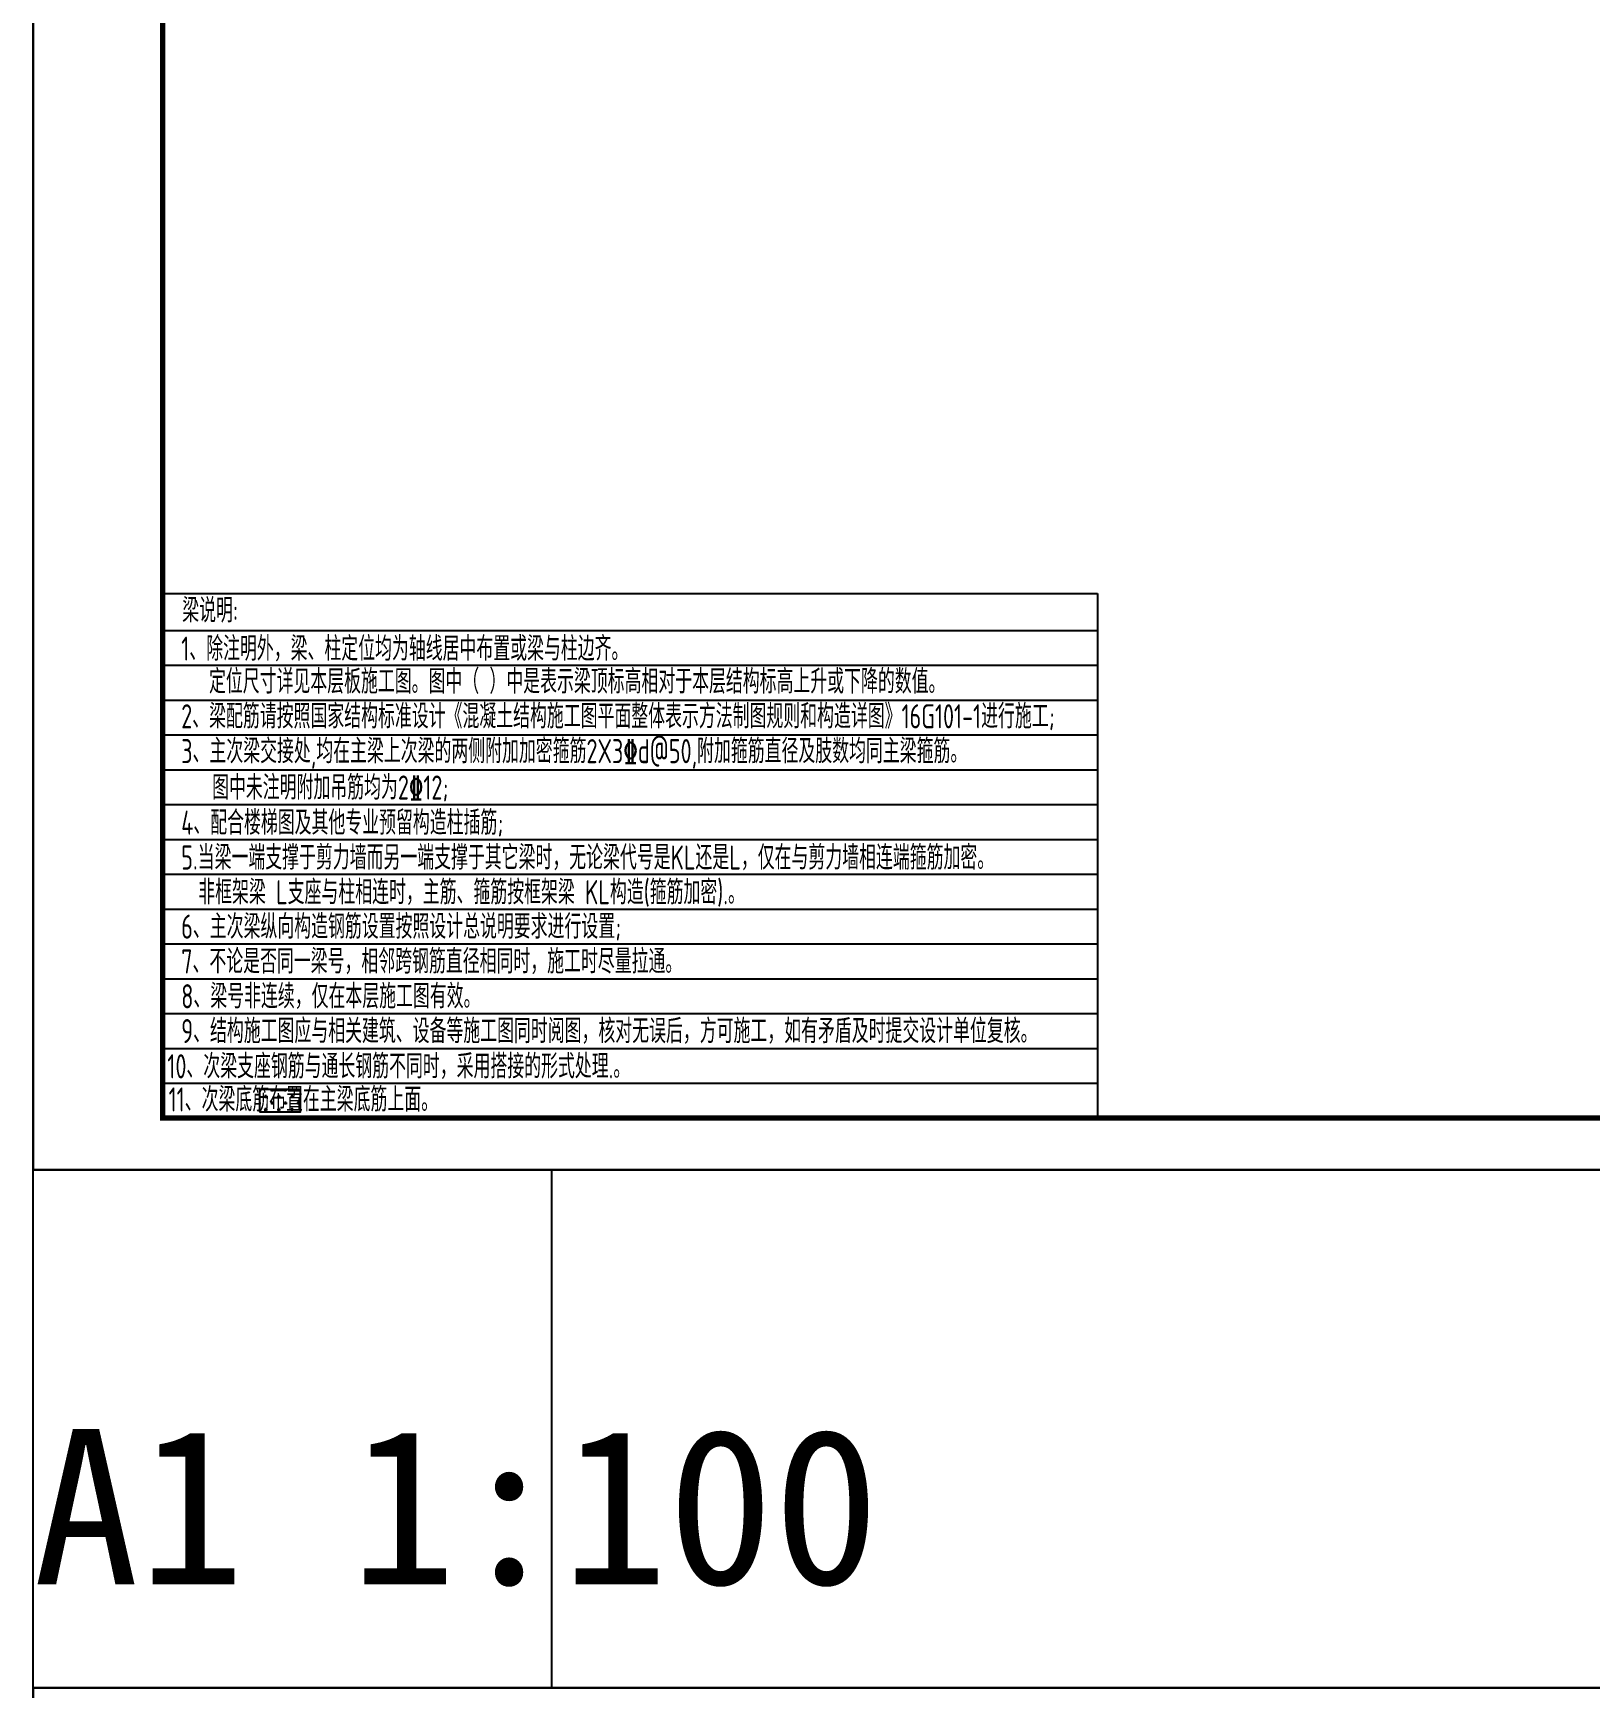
# Model space of a CAD drawing. Extents: x 393367 to 3005760, y 4998 to 826018.
# Drawn here: x 2635031 to 2665069, y 309762 to 341703 of the extents above; entities that cross this region are included whole.
import ezdxf

# ---------------------------------------------------------------- set-up
doc = ezdxf.new("R2010")
doc.units = 0
doc.header["$LTSCALE"] = 1000
doc.layers.get('0').update_dxf_attribs({"linetype": 'CONTINUOUS'})
for name, color, linetype in [('-TK', 7, 'CONTINUOUS'), ('DIM', 3, 'CONTINUOUS'), ('S-文字', 7, 'CONTINUOUS'), ('S-表格线', 54, 'CONTINUOUS'), ('S-降板填充', 75, 'CONTINUOUS')]:
    doc.layers.add(name, color=color, linetype=linetype)
doc.layers.add('yichutu', color=7, linetype='CONTINUOUS', true_color=0xffffff, plot=False)
doc.styles.add('TSSD_Rein', font='Tssdeng.shx', dxfattribs={"width": 0.7, "bigfont": 'hztxt.shx'})

# ---------------------------------------------------------------- blocks, each defined once
blk = doc.blocks.new('A1')
blk.add_lwpolyline([(0, 59400), (0, 0), (84100, 0), (84100, 59400)], close=True)
at = {"const_width": 100}
blk.add_lwpolyline([(2500, 58400), (2500, 1000), (83100, 1000), (83100, 58400)], close=True, dxfattribs=at)
blk = doc.blocks.new('yct-841-594-84100-59400-100-1000')
at = {"layer": 'yichutu', "color": 7, "true_color": 0xffffff}
blk.add_lwpolyline([(0, 0), (0, 59400), (84100, 59400), (84100, 0)], close=True, dxfattribs=at)
blk.add_text('A1 1:100', height=3000, dxfattribs=at).set_placement((0, 61400))

msp = doc.modelspace()

# ---------------------------------------------------------------- hatches: boundary and pattern name
at = {"layer": 'S-降板填充'}
h = msp.add_hatch(dxfattribs=at)
h.set_pattern_fill('CROSS', color=8, scale=19.95, style=0)
h.set_pattern_definition([(0, (-1976693.96, 32975.53), (126.6825, 126.6825), [63.34125, -190.02375]), (90, (-1976662.28, 32943.85), (-126.6825, 126.6825), [63.34125, -190.02375])])
h.paths.add_polyline_path([(2639399.19609, 320880.72781), (2640192.25913, 320880.72781), (2640192.25913, 321313.30765), (2639399.19609, 321313.30765)])

# ---------------------------------------------------------------- linework, layer by layer
at = {"layer": 'DIM', "color": 5, "linetype": 'ByBlock'}
msp.add_lwpolyline([(2635031.48405, 319762.12225), (2645031.48405, 319762.12225), (2645031.48405, 309762.12225), (2635031.48405, 309762.12225)], close=True, dxfattribs=at)
at = {"layer": 'S-表格线'}
for p, q in [((2637531.48405, 330885.74975), (2655571.46987, 330885.74975)), ((2637531.48405, 330885.74975), (2637531.48405, 320762.12225)), ((2655571.46987, 330885.74975), (2655571.46987, 320762.12225)), ((2637531.48405, 330174.53225), (2655571.46987, 330174.53225)), ((2637531.48405, 329502.21725), (2655571.46987, 329502.21725)), ((2637531.48405, 328829.90225), (2655571.46987, 328829.90225)), ((2637531.48405, 328157.58725), (2655571.46987, 328157.58725)), ((2637531.48405, 327485.27225), (2655571.46987, 327485.27225)), ((2637531.48405, 326812.95725), (2655571.46987, 326812.95725)), ((2637531.48405, 326140.64225), (2655571.46987, 326140.64225)), ((2637531.48405, 325468.32725), (2655571.46987, 325468.32725)), ((2637531.48405, 324796.01225), (2655571.46987, 324796.01225)), ((2637531.48405, 324123.69725), (2655571.46987, 324123.69725)), ((2637531.48405, 323451.38225), (2655571.46987, 323451.38225)), ((2637531.48405, 322779.06725), (2655571.46987, 322779.06725)), ((2637531.48405, 322106.75225), (2655571.46987, 322106.75225)), ((2637531.48405, 321434.43725), (2655571.46987, 321434.43725)), ((2637531.48405, 320762.12225), (2655571.46987, 320762.12225))]:
    msp.add_line(p, q, dxfattribs=at)
at = {"layer": 'S-降板填充'}
msp.add_lwpolyline([(2639399.19609, 320880.72781), (2640192.25913, 320880.72781), (2640192.25913, 321313.30765), (2639399.19609, 321313.30765)], close=True, dxfattribs=at)

# ---------------------------------------------------------------- block references
at = {"layer": '-TK'}
for p in [(2635031.48405, 319762.12225), (2635031.48405, 250362.12225)]:
    msp.add_blockref('A1', p, dxfattribs=at)
at = {"layer": 'yichutu'}
for p in [(2635031.48405, 319762.12225), (2635031.48405, 250362.12225)]:
    msp.add_blockref('yct-841-594-84100-59400-100-1000', p, dxfattribs=at)

# ---------------------------------------------------------------- texts
at = {"layer": 'S-文字', "style": 'TSSD_Rein', "width": 0.7}
for s, p in [('梁说明:  ', (2637908.58079, 330327.46297)), ('1、除注明外，梁、柱定位均为轴线居中布置或梁与柱边齐。', (2637889.62657, 329588.76076)), ('定位尺寸详见本层板施工图。图中（ ）中是表示梁顶标高相对于本层结构标高上升或下降的数值。', (2638425.33405, 328955.34826)), ('2、梁配筋请按照国家结构标准设计《混凝土结构施工图平面整体表示方法制图规则和构造详图》16G101-1进行施工;', (2637889.62657, 328283.03326)), ('3、主次梁交接处,均在主梁上次梁的两侧附加加密箍筋2X3\x84d@50,附加箍筋直径及肢数均同主梁箍筋。', (2637889.62657, 327610.71826)), ('图中未注明附加吊筋均为2%%13212;', (2638484.99816, 326909.02393)), ('4、配合楼梯图及其他专业预留构造柱插筋;', (2637889.62657, 326229.51326)), ('5.当梁一端支撑于剪力墙而另一端支撑于其它梁时，无论梁代号是KL还是L，仅在与剪力墙相连端箍筋加密。', (2637889.62657, 325557.19826)), ('非框架梁 L支座与柱相连时，主筋、箍筋按框架梁 KL构造(箍筋加密).。', (2638218.29024, 324887.29409)), ('6、主次梁纵向构造钢筋设置按照设计总说明要求进行设置;', (2637889.62657, 324223.87326)), ('7、不论是否同一梁号，相邻跨钢筋直径相同时，施工时尽量拉通。', (2637889.62657, 323551.55826)), ('8、梁号非连续，仅在本层施工图有效。', (2637889.62657, 322879.24326)), ('9、结构施工图应与相关建筑、设备等施工图同时阅图，核对无误后，方可施工，如有矛盾及时提交设计单位复核。', (2637889.62657, 322206.92826)), ('10、次梁支座钢筋与通长钢筋不同时，采用搭接的形式处理.。', (2637621.42802, 321526.93365)), ('11、次梁底筋布置在主梁底筋上面。', (2637646.2833, 320887.27441))]:
    msp.add_text(s, height=465.5, dxfattribs=at).set_placement(p)

doc.saveas('drawing.dxf')
